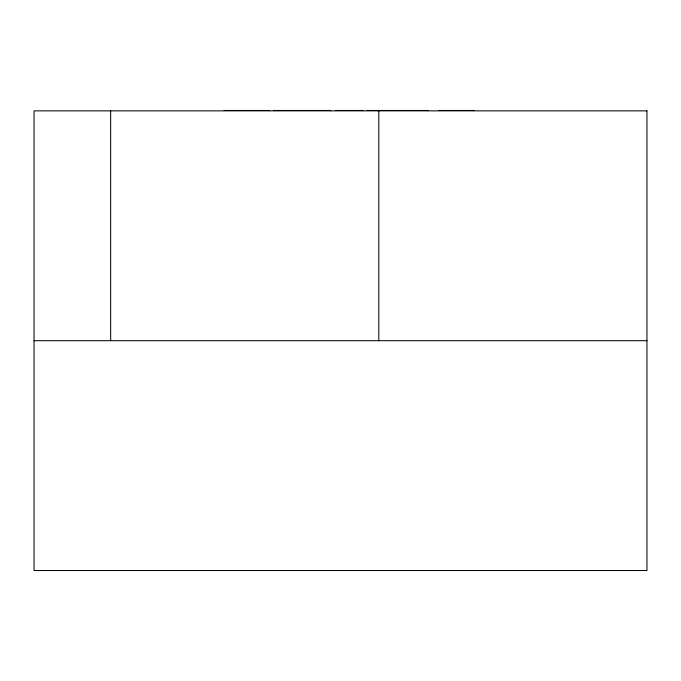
<?xml version="1.0" encoding="UTF-8"?>
<svg xmlns="http://www.w3.org/2000/svg" width="681" height="681" viewBox="0 0 681 681"><rect width="100%" height="100%" fill="white"/><g stroke="black" fill="none" stroke-linecap="round" stroke-linejoin="round"><path stroke-width="1.02" d="M224.143 110.475L269.693 110.475M273.362 110.475L330.745 110.475M335.537 110.475L363.135 110.475M367.05 110.475L428.102 110.475M438.666 110.475L474.189 110.475M34.05 340.696L646.95 340.696M378.806 110.858L378.806 340.696M110.662 110.858L110.662 340.696M646.95 110.858L34.05 110.858L34.05 570.525L646.95 570.525L646.95 110.858"/></g></svg>
